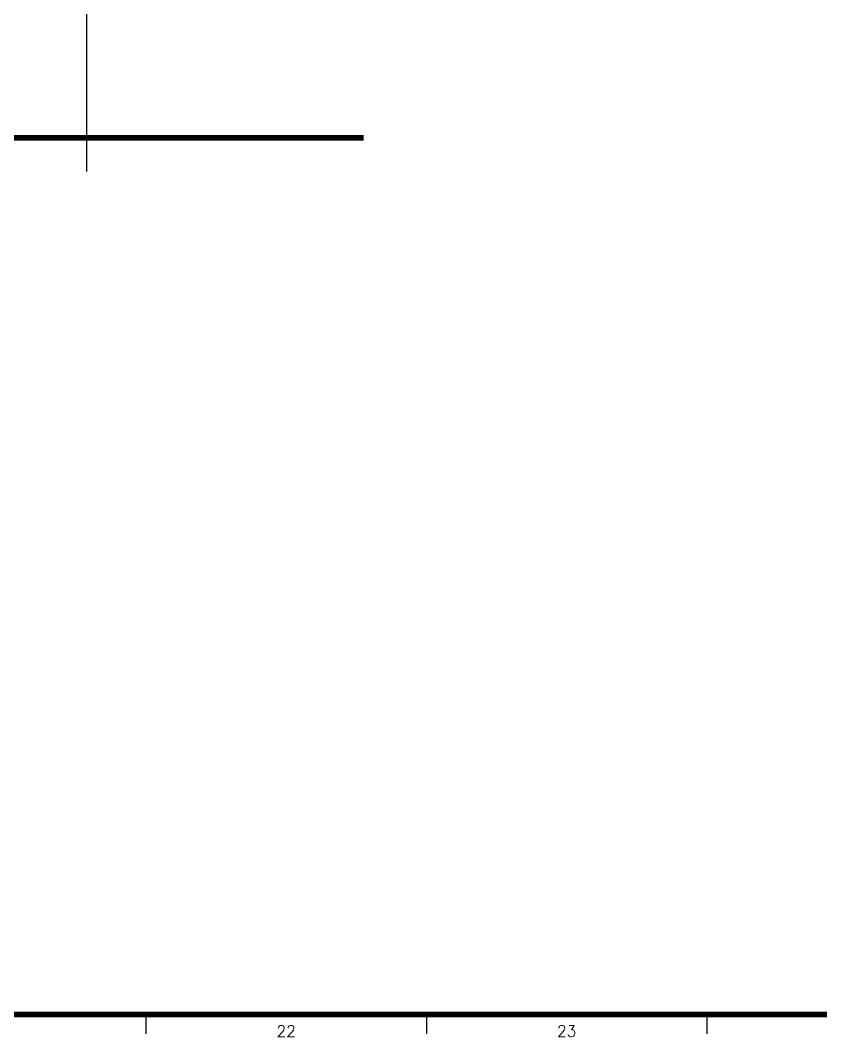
# Model space of a CAD drawing. Header units: inches. Extents: x -33398975359 to 508000, y -22013500442 to 738838.
# Drawn here: x 493730 to 500865, y 270713 to 279772 of the extents above; entities that cross this region are included whole.
import ezdxf
from ezdxf.enums import TextEntityAlignment as Align

# ---------------------------------------------------------------- set-up
doc = ezdxf.new("R2010")
doc.units = ezdxf.units.IN
doc.header["$LTSCALE"] = 1000
doc.header["$MEASUREMENT"] = 0
doc.layers.get('0').update_dxf_attribs({"true_color": 0xffffff})
for name, color, linetype, true_color in [('DIM_SYMB', 3, 'Continuous', 0x00ff00), ('TK', 7, 'Continuous', 0xffffff), ('ZG-图框层', 4, 'Continuous', 0x00ffff)]:
    doc.layers.add(name, color=color, linetype=linetype, true_color=true_color)
doc.styles.add('ISOCP', font='txt.shx', dxfattribs={"height": 0.2, "bigfont": 'gbcbig.shx'})

# ---------------------------------------------------------------- blocks, each defined once
blk = doc.blocks.new('DAnoyomous16975')
at = {"layer": 'DIM_SYMB'}
for p, q in [((494324.1, 283033), (494324.1, 287416.2)), ((494534.1, 282957), (494324.1, 283033)), ((494114.1, 282883), (494534.1, 282957)), ((494324.1, 282807), (494114.1, 282883)), ((494324.1, 278423.8), (494324.1, 282807))]:
    blk.add_line(p, q, dxfattribs=at)

msp = doc.modelspace()

# ---------------------------------------------------------------- linework, layer by layer
at = {"const_width": 50}
msp.add_lwpolyline([(457049.7, 278723.8), (496790.3, 278723.8)], dxfattribs=at)
at = {"layer": 'TK'}
for p, q in [((494850, 270934.1), (494850, 270738.4)), ((497350, 270934.1), (497350, 270738.4)), ((499850, 270934.1), (499850, 270738.4))]:
    msp.add_line(p, q, dxfattribs=at)
at = {"layer": 'ZG-图框层', "const_width": 50}
msp.add_lwpolyline([(442350, 270911.3), (442350, 311938.4), (507500, 311938.4), (507500, 270911.3)], close=True, dxfattribs=at)

# ---------------------------------------------------------------- block references
at = {"layer": 'DIM_SYMB'}
msp.add_blockref('DAnoyomous16975', (0, 0), dxfattribs=at)

# ---------------------------------------------------------------- texts
at = {"layer": 'TK', "style": 'ISOCP'}
for s, p in [('22', (496100, 270763.4)), ('23', (498600, 270763.4))]:
    msp.add_text(s, height=100, dxfattribs=at).set_placement(p, align=Align.MIDDLE_CENTER)

doc.saveas('drawing.dxf')
